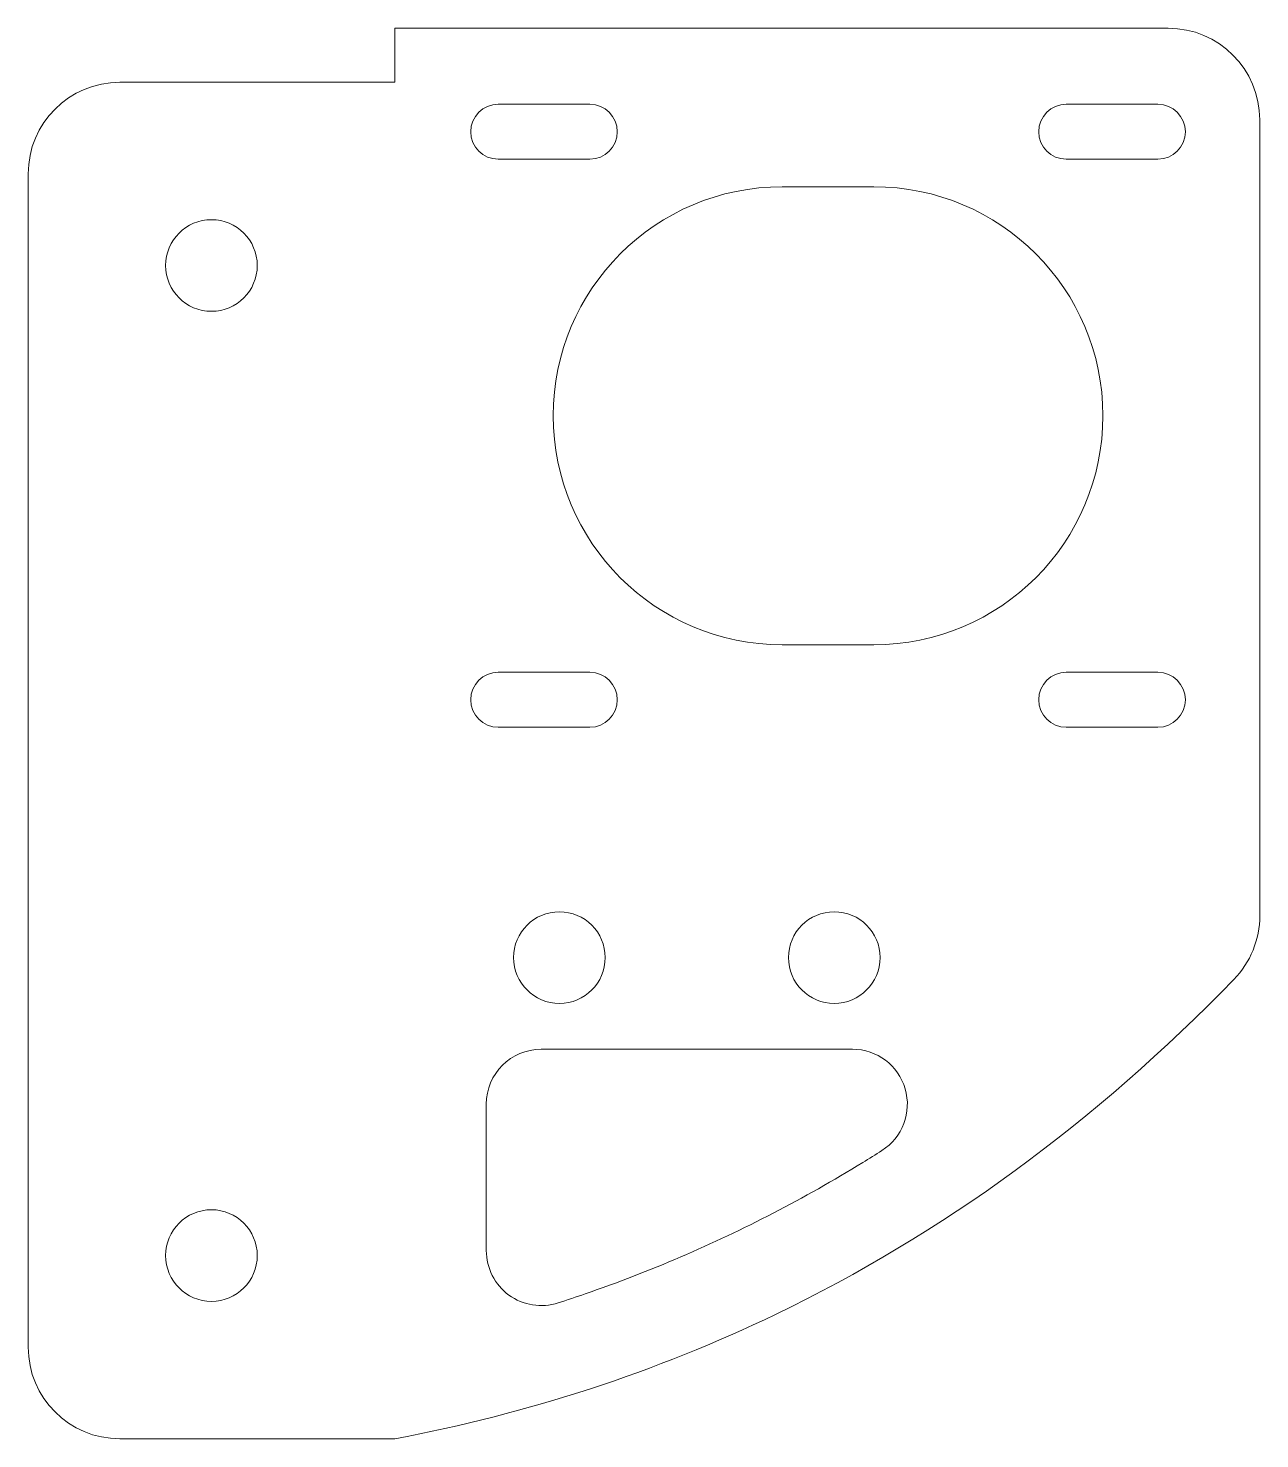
# Model space of a CAD drawing. Header units: millimetres. Extents: x -71 to -3.8, y -74 to 2.9.
import ezdxf

# ---------------------------------------------------------------- set-up
doc = ezdxf.new("R2010")
doc.units = ezdxf.units.MM

msp = doc.modelspace()

# ---------------------------------------------------------------- linework, layer by layer
at = {"color": 7, "linetype": 'Continuous', "lineweight": 15}
for p, q in [((-50.988, 2.95), (-50.988, 0)), ((-8.775, 2.95), (-50.988, 2.95)), ((-50.988, 0), (-65.988, 0)), ((-40.338, -1.2), (-45.338, -1.2)), ((-9.338, -1.2), (-14.338, -1.2)), ((-3.775, -45.481), (-3.775, -2.05)), ((-45.338, -4.2), (-40.338, -4.2)), ((-14.338, -4.2), (-9.338, -4.2)), ((-70.988, -5), (-70.988, -69.033)), ((-24.838, -5.7), (-29.838, -5.7)), ((-29.838, -30.7), (-24.838, -30.7)), ((-40.338, -32.2), (-45.338, -32.2)), ((-9.338, -32.2), (-14.338, -32.2)), ((-45.338, -35.2), (-40.338, -35.2)), ((-14.338, -35.2), (-9.338, -35.2)), ((-26.008, -52.772), (-42.988, -52.772)), ((-45.988, -55.772), (-45.988, -63.761)), ((-65.988, -74.033), (-50.988, -74.033))]:
    msp.add_line(p, q, dxfattribs=at)
for centre in [(-60.988, -10), (-41.998, -47.772), (-26.998, -47.772), (-60.988, -64.033)]:
    msp.add_circle(centre, 2.5, dxfattribs=at)
for centre, radius, start, end in [((-8.775, -2.05), 5, 0, 90), ((-65.988, -5), 5, 90, 180), ((-45.338, -2.7), 1.5, 90, 270), ((-40.338, -2.7), 1.5, 270, 90), ((-14.338, -2.7), 1.5, 90, 270), ((-9.338, -2.7), 1.5, 270, 90), ((-29.838, -18.2), 12.5, 90, 270), ((-24.838, -18.2), 12.5, 270, 90), ((-45.338, -33.7), 1.5, 90, 270), ((-40.338, -33.7), 1.5, 270, 90), ((-14.338, -33.7), 1.5, 90, 270), ((-9.338, -33.7), 1.5, 270, 90), ((-8.775, -45.481), 5, 315.86046, 0), ((-42.988, -55.772), 3, 90, 180), ((-26.008, -55.772), 3, 302.43288, 90), ((-42.988, -63.761), 3, 180, 287.91741), ((-65.988, -69.033), 5, 180, 270)]:
    msp.add_arc(centre, radius, start, end, dxfattribs=at)
for points, knots in [([(-50.988, -74.033), (-43.658, -72.649), (-36.732, -70.386), (-21.102, -62.864), (-12.769, -56.777), (-5.187, -48.963)], [-0.233835, -0.233835, -0.233835, -0.233835, 0.26203, 0.26203, 0.952734, 0.952734, 0.952734, 0.952734]), ([(-42.065, -66.615), (-41.573, -66.456), (-39.302, -65.697), (-33.614, -63.496), (-28.287, -60.736), (-24.745, -58.524), (-24.399, -58.304)], [0.1536244, 0.1536244, 0.1536244, 0.1536244, 0.1909702, 0.3266652, 0.5980552, 0.6275786, 0.6275786, 0.6275786, 0.6275786])]:
    msp.add_open_spline(points, degree=3, knots=knots, dxfattribs=at)

doc.saveas('drawing.dxf')
